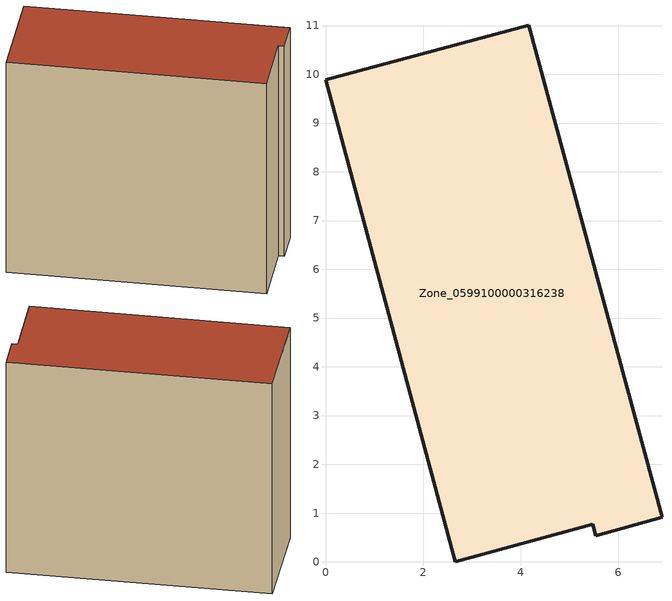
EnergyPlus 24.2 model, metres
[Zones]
Zone_0599100000316238
 floor ground (C_G): 0,9.88 4.17,11.01 6.9,0.91 5.54,0.54 5.48,0.77 2.66,0 z0
 wall outside (C_F): 4.17,11.01 0,9.88 2.66,0 5.48,0.77 5.54,0.54 6.9,0.91 4.17,11.01 z0:9.48
 roof outside (C_R): 6.9,0.91 4.17,11.01 0,9.88 2.66,0 5.48,0.77 5.54,0.54 z9.48
[BUILDING]
Pand.0599100000316238: North Axis=0; Terrain=City; Loads Convergence Tolerance Value=0.04; Temperature Convergence Tolerance Value=0.4; Solar Distribution=FullExterior; Maximum Number of Warmup Days=25; Minimum Number of Warmup Days=1
[Site:Location]
Rotterdam.The.Hague.AP_ZH_NLD Design_Conditions: Latitude=51.96; Longitude=4.45; Time Zone=1; Elevation=-4.5
[SITE:GROUNDTEMPERATURE:BUILDINGSURFACE]
18, 18, 18, 18, 18, 18, 18, 18, 18, 18, 18, 18
[MATERIAL] Thermal Absorptance=0.9; Solar Absorptance=0.7; Visible Absorptance=0.7
Name | Roughness | Thickness | Conductivity | Density | Specific Heat
G.TI.1946 | MediumSmooth | 0.15 | 1 | 540 | 1210
F.TI.1946 | Rough | 0.3 | 0.857143 | 1920 | 840
R.TI.1946 | MediumRough | 0.2 | 0.1 | 1500 | 1000
[CONSTRUCTION]
C_G: G.TI.1946
C_F: F.TI.1946
C_R: R.TI.1946
[ZONE]
Zone_0599100000316238: Type=1; Multiplier=1; Ceiling Height=Autocalculate; Volume=Autocalculate; Floor Area=autocalculate; Part of Total Floor Area=Yes
[ZONEINFILTRATION:DESIGNFLOWRATE]
Infil_Zone_0599100000316238: Zone or ZoneList or Space or SpaceList=Zone_0599100000316238; Schedule=AlwaysOn; Design Flow Rate Calculation Method=Flow/Area; Flow Rate per Floor Area=0.003; Constant Term Coefficient=1; Temperature Term Coefficient=0; Velocity Term Coefficient=0; Velocity Squared Term Coefficient=0
[HVACTEMPLATE:ZONE:IDEALLOADSAIRSYSTEM]
Zone_0599100000316238: Maximum Heating Supply Air Temperature=50; Minimum Cooling Supply Air Temperature=13; Maximum Heating Supply Air Humidity Ratio=0.0156; Minimum Cooling Supply Air Humidity Ratio=0.0077; Heating Limit=NoLimit; Cooling Limit=NoLimit; Dehumidification Control Type=ConstantSensibleHeatRatio; Cooling Sensible Heat Ratio=0.7; Dehumidification Setpoint=60; Humidification Control Type=None; Humidification Setpoint=30; Outdoor Air Method=None; Outdoor Air Flow Rate per Person=0.00944; Outdoor Air Flow Rate per Zone Floor Area=0; Outdoor Air Flow Rate per Zone=0; Demand Controlled Ventilation Type=None; Outdoor Air Economizer Type=NoEconomizer; Heat Recovery Type=None; Sensible Heat Recovery Effectiveness=0.7; Latent Heat Recovery Effectiveness=0.65
[ZONECONTROL:THERMOSTAT]
ThermostatControl_Zone_0599100000316238: Zone or ZoneList=Zone_0599100000316238; Control Type Schedule=DualSetpointControlType; Control 1=Thermostat_Zone_0599100000316238; Temperature Difference Between Cutout And Setpoint=0
[THERMOSTATSETPOINT:DUALSETPOINT]
Thermostat_Zone_0599100000316238: Heating Setpoint Temperature Schedule=HeatingSetpoint_Zone_0599100000316238; Cooling Setpoint Temperature Schedule=CoolingSetpoint_Zone_0599100000316238
[SCHEDULE:COMPACT]
HeatingSetpoint_Zone_0599100000316238: Through: 12/31, For: AllDays, Until: 24:00, 21
CoolingSetpoint_Zone_0599100000316238: Through: 12/31, For: AllDays, Until: 24:00, 24
DualSetpointControlType: Through: 12/31, For: AllDays, Until: 24:00, 4
AlwaysOn: Through: 12/31, For: AllDays, Until: 24:00, 1
